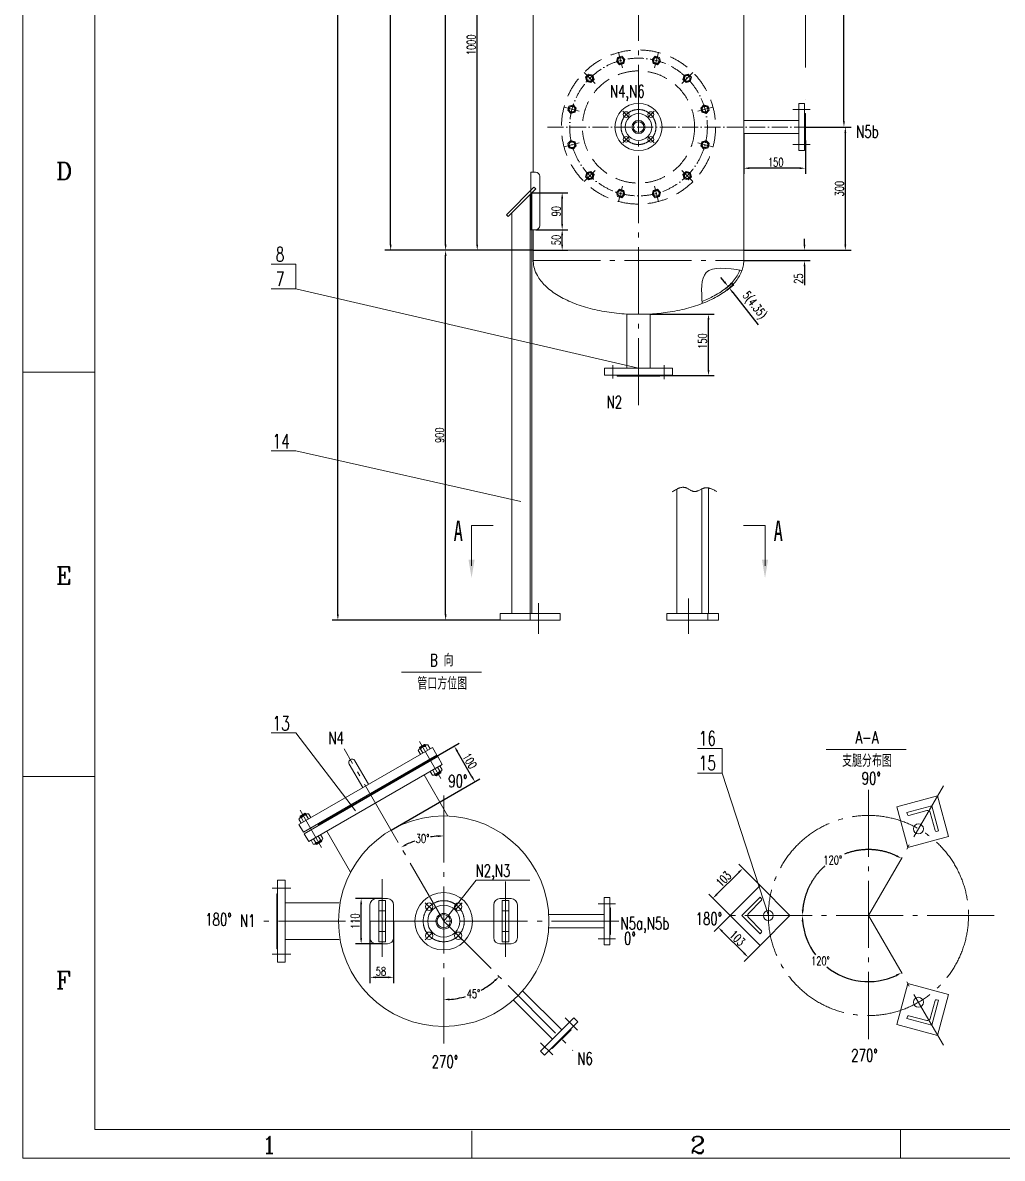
# Model space of a CAD drawing. Header units: inches. Extents: x -1056 to 3115, y -4435 to 1464.
# Drawn here: x -1056 to 1327, y -4435 to -1672 of the extents above; entities that cross this region are included whole.
import ezdxf
from ezdxf.enums import TextEntityAlignment as Align

# ---------------------------------------------------------------- set-up
doc = ezdxf.new("R2010")
doc.units = ezdxf.units.IN
doc.header["$LTSCALE"] = 77.75
doc.header["$MEASUREMENT"] = 0
for name, pattern in [('CENTER', [23, 20, -1, 1, -1]), ('CENTERX', [12.5, 10, -1, 0.5, -1]), ('CENTERY', [9.5, 7, -1, 0.5, -1]), ('DASHDOT-S', [14, 10, -2, 0, -2]), ('DASHED', [19.05, 12.7, -6.35]), ('DIVIDE', [26, 20, -1.5, 0.75, -1.5, 0.75, -1.5]), ('DIVIDE-S', [16, 10, -2, 0, -2, 0, -2])]:
    doc.linetypes.add(name, pattern=pattern)
doc.layers.get('0').update_dxf_attribs({"lineweight": 18})
for name, color, linetype, lineweight in [('1', 7, 'Continuous', 18), ('CENTER', 1, 'CENTER', 18), ('CENTERX', 1, 'CENTERX', 18), ('CENTERY', 1, 'CENTERY', 18), ('DIM', 2, 'Continuous', 18), ('DIVIDE', 3, 'DIVIDE', 18), ('K1', 4, 'Continuous', 18)]:
    doc.layers.add(name, color=color, linetype=linetype, lineweight=lineweight)
doc.styles.add('HZ', font='romans.shx', dxfattribs={"width": 0.6, "bigfont": 'hz.shx'})
doc.styles.add('HZTXT', font='romans.shx', dxfattribs={"width": 0.7, "bigfont": 'hztxt.shx'})
doc.styles.add('ROMANC', font='romanc.shx', dxfattribs={"width": 0.7})
doc.styles.get("Standard").update_dxf_attribs({"font": 'SimSun.ttf', "width": 0.5})
doc.dimstyles.new('HZTXT', dxfattribs={"dimtxt": 21, "dimasz": 14, "dimexe": 14, "dimexo": 0, "dimgap": 4, "dimtad": 1, "dimdec": 0, "dimrnd": 1, "dimzin": 0, "dimdsep": 46, "dimtxsty": 'HZTXT', "dimcen": 0, "dimdle": 28, "dimclrd": 7, "dimclre": 7, "dimclrt": 7, "dimadec": 0, "dimazin": 0, "dimtfac": 1, "dimtdec": 0, "dimtofl": 0, "dimtmove": 0, "dimatfit": 0, "dimfxl": 0, "dimtolj": 1, "dimarcsym": 0})
doc.dimstyles.new('HZTXT$2', dxfattribs={"dimtxt": 21, "dimasz": 14, "dimexe": 14, "dimexo": 0, "dimgap": 4, "dimtad": 0, "dimdec": 0, "dimrnd": 1, "dimzin": 0, "dimdsep": 46, "dimtxsty": 'HZTXT', "dimcen": 0, "dimdle": 28, "dimclrd": 7, "dimclre": 7, "dimclrt": 7, "dimadec": 0, "dimazin": 0, "dimtfac": 1, "dimtdec": 0, "dimtofl": 0, "dimtmove": 0, "dimatfit": 0, "dimfxl": 0, "dimtolj": 1, "dimarcsym": 0})

# ---------------------------------------------------------------- blocks, each defined once
blk = doc.blocks.new('*X3')
at = {"ltscale": 0.5}
for points in [[(47.2, -1240.1), (51.9, -1240.1), (49.5, -1226.1)], [(47.2, -2212.1), (51.9, -2212.1), (49.5, -2226.1)]]:
    blk.add_hatch(color=7, dxfattribs=at).paths.add_polyline_path(points, flags=0)
at = {"color": 7, "lineweight": -2, "ltscale": 0.5}
for p, q in [((133.5, -1226.1), (35.5, -1226.1)), ((49.5, -2212.1), (49.5, -1240.1)), ((133.5, -2226.1), (35.5, -2226.1))]:
    blk.add_line(p, q, dxfattribs=at)
at = {"color": 7, "ltscale": 0.5, "insert": (35, -1726.1), "char_height": 21, "width": 71.4, "attachment_point": 5, "rotation": 90, "style": 'HZTXT'}
blk.add_mtext('1000', dxfattribs=at)
blk = doc.blocks.new('*X4')
at = {"layer": 'K1', "ltscale": 0.5}
for points in [[(-291.9, 1065.9), (-287.3, 1065.9), (-289.6, 1079.9)], [(-291.9, -3112.1), (-287.3, -3112.1), (-289.6, -3126.1)]]:
    blk.add_hatch(color=7, dxfattribs=at).paths.add_polyline_path(points, flags=0)
at = {"layer": 'K1', "color": 7, "lineweight": -2, "ltscale": 0.5}
for p, q in [((441.9, 1079.9), (-303.6, 1079.9)), ((-289.6, -3112.1), (-289.6, 1065.9)), ((105.2, -3126.1), (-303.6, -3126.1))]:
    blk.add_line(p, q, dxfattribs=at)
at = {"layer": 'K1', "color": 7, "ltscale": 0.5, "insert": (-304.1, -796.8), "char_height": 21, "width": 96.6, "attachment_point": 5, "rotation": 90, "style": 'HZTXT'}
blk.add_mtext('~4206', dxfattribs=at)
blk = doc.blocks.new('*X5')
at = {"ltscale": 0.5}
for points in [[(939.3, 459.9), (944, 459.9), (941.7, 473.9)], [(939.3, -1912.1), (944, -1912.1), (941.7, -1926.1)]]:
    blk.add_hatch(color=7, dxfattribs=at).paths.add_polyline_path(points, flags=0)
at = {"color": 7, "lineweight": -2, "ltscale": 0.5}
for p, q in [((847.9, 473.9), (955.7, 473.9)), ((941.7, -1912.1), (941.7, 459.9)), ((847.9, -1926.1), (955.7, -1926.1))]:
    blk.add_line(p, q, dxfattribs=at)
at = {"color": 7, "ltscale": 0.5, "insert": (927.2, -756.5), "char_height": 21, "width": 77.7, "attachment_point": 5, "rotation": 90, "style": 'HZTXT'}
blk.add_mtext('2400', dxfattribs=at)
blk = doc.blocks.new('*X6')
at = {"ltscale": 0.5}
for points in [[(-29.7, 259.9), (-25.1, 259.9), (-27.4, 273.9)], [(-29.7, -2212.1), (-25.1, -2212.1), (-27.4, -2226.1)]]:
    blk.add_hatch(color=7, dxfattribs=at).paths.add_polyline_path(points, flags=0)
at = {"color": 7, "lineweight": -2, "ltscale": 0.5}
for p, q in [((35.9, 273.9), (-41.4, 273.9)), ((-27.4, -2212.1), (-27.4, 259.9)), ((133.5, -2226.1), (-41.4, -2226.1))]:
    blk.add_line(p, q, dxfattribs=at)
at = {"color": 7, "ltscale": 0.5, "insert": (-41.9, -976.1), "char_height": 21, "width": 75.6, "attachment_point": 5, "rotation": 90, "style": 'HZTXT'}
blk.add_mtext('2500', dxfattribs=at)
blk = doc.blocks.new('*X7')
at = {"ltscale": 0.5}
for points in [[(-163.4, 759.9), (-158.7, 759.9), (-161.1, 773.9)], [(-163.4, -2212.1), (-158.7, -2212.1), (-161.1, -2226.1)]]:
    blk.add_hatch(color=7, dxfattribs=at).paths.add_polyline_path(points, flags=0)
at = {"color": 7, "lineweight": -2, "ltscale": 0.5}
for p, q in [((185.9, 773.9), (-175.1, 773.9)), ((-161.1, -2212.1), (-161.1, 759.9)), ((133.5, -2226.1), (-175.1, -2226.1))]:
    blk.add_line(p, q, dxfattribs=at)
at = {"color": 7, "ltscale": 0.5, "insert": (-175.6, -723.2), "char_height": 21, "width": 75.6, "attachment_point": 5, "rotation": 90, "style": 'HZTXT'}
blk.add_mtext('3000', dxfattribs=at)
blk = doc.blocks.new('*X9')
at = {"linetype": 'Continuous', "ltscale": 0.5}
for points in [[(-122.3, -3674.3), (-124.5, -3670.1), (-135.8, -3678.8)], [(-46.1, -3649.1), (-45.9, -3653.8), (-32, -3651)]]:
    blk.add_hatch(color=7, dxfattribs=at).paths.add_polyline_path(points, flags=0)
at = {"color": 7, "linetype": 'Continuous', "lineweight": -2, "ltscale": 0.5}
for start, end in [(109.909, 116.1329), (93.8671, 99.0261)]:
    blk.add_arc((-32, -3858.5), 207.5, start, end, dxfattribs=at)
at = {"color": 7, "linetype": 'Continuous', "ltscale": 0.5, "insert": (-83.6, -3657.5), "char_height": 21, "width": 48.3, "attachment_point": 5, "style": 'HZTXT'}
blk.add_mtext('30%%D', dxfattribs=at)
blk = doc.blocks.new('*X10')
at = {"linetype": 'Continuous', "ltscale": 0.5}
for points in [[(91, -4001.2), (94.2, -4004.6), (102.9, -3993.4)], [(-18, -4051.1), (-18.1, -4046.4), (-32, -4049.2)]]:
    blk.add_hatch(color=7, dxfattribs=at).paths.add_polyline_path(points, flags=0)
at = {"color": 7, "linetype": 'Continuous', "lineweight": -2, "ltscale": 0.5}
for start, end in [(298.6427, 310.7945), (274.2055, 286.2387)]:
    blk.add_arc((-32, -3858.5), 190.8, start, end, dxfattribs=at)
at = {"color": 7, "linetype": 'Continuous', "ltscale": 0.5, "insert": (40.4, -4035), "char_height": 21, "width": 48.3, "attachment_point": 5, "style": 'HZTXT'}
blk.add_mtext('45%%D', dxfattribs=at)
blk = doc.blocks.new('*X11')
at = {"ltscale": 0.5}
for points in [[(-235.3, -3817.5), (-230.6, -3817.5), (-232.9, -3803.5)], [(-235.3, -3899.5), (-230.6, -3899.5), (-232.9, -3913.5)]]:
    blk.add_hatch(color=7, dxfattribs=at).paths.add_polyline_path(points, flags=0)
at = {"color": 7, "lineweight": -2, "ltscale": 0.5}
for p, q in [((-182, -3803.5), (-246.9, -3803.5)), ((-232.9, -3899.5), (-232.9, -3817.5)), ((-182.6, -3913.5), (-246.9, -3913.5))]:
    blk.add_line(p, q, dxfattribs=at)
at = {"color": 7, "ltscale": 0.5, "insert": (-247.4, -3858.5), "char_height": 21, "width": 44.1, "attachment_point": 5, "rotation": 90, "style": 'HZTXT'}
blk.add_mtext('110', dxfattribs=at)
blk = doc.blocks.new('*X12')
at = {"ltscale": 0.5}
for points in [[(-197.4, -3992.7), (-197.4, -3997.4), (-211.4, -3995)], [(-167.8, -3992.7), (-167.8, -3997.4), (-153.8, -3995)]]:
    blk.add_hatch(color=7, dxfattribs=at).paths.add_polyline_path(points, flags=0)
at = {"color": 7, "lineweight": -2, "ltscale": 0.5}
for p, q in [((-211.4, -3858.5), (-211.4, -4009)), ((-153.8, -3858.5), (-153.8, -4009)), ((-197.4, -3995), (-167.8, -3995))]:
    blk.add_line(p, q, dxfattribs=at)
at = {"color": 7, "ltscale": 0.5, "insert": (-184.7, -3980.5), "char_height": 21, "width": 33.6, "attachment_point": 5, "style": 'HZTXT'}
blk.add_mtext('58', dxfattribs=at)
blk = doc.blocks.new('*X13')
at = {"layer": 'K1', "ltscale": 0.5}
for points in [[(2.7, -3443.5), (-1.3, -3445.8), (-6.3, -3432.5)], [(38.7, -3505.8), (34.7, -3508.2), (43.7, -3519.1)]]:
    blk.add_hatch(color=7, dxfattribs=at).paths.add_polyline_path(points, flags=0)
at = {"layer": 'K1', "color": 7, "lineweight": -2, "ltscale": 0.5}
for p, q in [((-210, -3550.2), (5.9, -3425.5)), ((36.7, -3507), (0.7, -3444.6)), ((-160, -3636.8), (55.9, -3512.1))]:
    blk.add_line(p, q, dxfattribs=at)
at = {"layer": 'K1', "color": 7, "ltscale": 0.5, "insert": (31.3, -3468.6), "char_height": 21, "width": 61.573, "attachment_point": 5, "rotation": 300, "style": 'HZTXT'}
blk.add_mtext('100', dxfattribs=at)
blk = doc.blocks.new('*X14')
at = {"ltscale": 0.5}
for points in [[(-29.7, -2240.1), (-25.1, -2240.1), (-27.4, -2226.1)], [(-29.7, -3112.1), (-25.1, -3112.1), (-27.4, -3126.1)]]:
    blk.add_hatch(color=7, dxfattribs=at).paths.add_polyline_path(points, flags=0)
at = {"color": 7, "lineweight": -2, "ltscale": 0.5}
for p, q in [((185.9, -2226.1), (-41.4, -2226.1)), ((-27.4, -3112.1), (-27.4, -2240.1)), ((105.2, -3126.1), (-41.4, -3126.1))]:
    blk.add_line(p, q, dxfattribs=at)
at = {"color": 7, "ltscale": 0.5, "insert": (-41.9, -2676.1), "char_height": 21, "width": 56.7, "attachment_point": 5, "rotation": 90, "style": 'HZTXT'}
blk.add_mtext('900', dxfattribs=at)
blk = doc.blocks.new('*X15')
at = {"ltscale": 0.5}
for points in [[(253.8, -2100.1), (258.5, -2100.1), (256.2, -2086.1)], [(253.8, -2162), (258.5, -2162), (256.2, -2176)]]:
    blk.add_hatch(color=7, dxfattribs=at).paths.add_polyline_path(points, flags=0)
at = {"color": 7, "lineweight": -2, "ltscale": 0.5}
for p, q in [((182.6, -2086.1), (270.2, -2086.1)), ((256.2, -2162), (256.2, -2100.1)), ((191.9, -2176), (270.2, -2176))]:
    blk.add_line(p, q, dxfattribs=at)
at = {"color": 7, "ltscale": 0.5, "insert": (241.7, -2131), "char_height": 21, "width": 42, "attachment_point": 5, "rotation": 90, "style": 'HZTXT'}
blk.add_mtext('90', dxfattribs=at)
blk = doc.blocks.new('*X16')
at = {"ltscale": 0.5}
for points in [[(253.8, -2190), (258.5, -2190), (256.2, -2176)], [(253.8, -2212.1), (258.5, -2212.1), (256.2, -2226.1)]]:
    blk.add_hatch(color=7, dxfattribs=at).paths.add_polyline_path(points, flags=0)
at = {"color": 7, "lineweight": -2, "ltscale": 0.5}
for p, q in [((191.9, -2176), (270.2, -2176)), ((256.2, -2212.1), (256.2, -2190)), ((185.9, -2226.1), (270.2, -2226.1))]:
    blk.add_line(p, q, dxfattribs=at)
at = {"color": 7, "ltscale": 0.5, "insert": (241.7, -2201), "char_height": 21, "width": 42, "attachment_point": 5, "rotation": 90, "style": 'HZTXT'}
blk.add_mtext('50', dxfattribs=at)
blk = doc.blocks.new('*X18')
at = {"ltscale": 0.5}
for points in [[(684, -3738.2), (687.3, -3741.5), (695.6, -3730)], [(631, -3791.3), (634.3, -3794.6), (622.8, -3802.8)]]:
    blk.add_hatch(color=7, dxfattribs=at).paths.add_polyline_path(points, flags=0)
at = {"color": 7, "lineweight": -2, "ltscale": 0.5}
for p, q in [((737.5, -3771.9), (685.7, -3720.1)), ((632.7, -3792.9), (685.7, -3739.9)), ((664.6, -3844.7), (612.9, -3792.9))]:
    blk.add_line(p, q, dxfattribs=at)
at = {"color": 7, "ltscale": 0.5, "insert": (648.9, -3756.1), "char_height": 21, "width": 63.852, "attachment_point": 5, "rotation": 45, "style": 'HZTXT'}
blk.add_mtext('103', dxfattribs=at)
blk = doc.blocks.new('*X19')
at = {"layer": 'K1', "ltscale": 0.5}
for points in [[(647.4, -3881.7), (644.1, -3885), (635.8, -3873.5)], [(700.4, -3934.8), (697.1, -3938.1), (708.6, -3946.3)]]:
    blk.add_hatch(color=7, dxfattribs=at).paths.add_polyline_path(points, flags=0)
at = {"layer": 'K1', "color": 7, "lineweight": -2, "ltscale": 0.5}
for p, q in [((664.6, -3844.7), (625.9, -3883.4)), ((645.7, -3883.4), (698.7, -3936.4)), ((737.5, -3917.5), (698.7, -3956.2))]:
    blk.add_line(p, q, dxfattribs=at)
at = {"layer": 'K1', "color": 7, "ltscale": 0.5, "insert": (682.5, -3899.7), "char_height": 21, "width": 63.852, "attachment_point": 5, "rotation": 315, "style": 'HZTXT'}
blk.add_mtext('103', dxfattribs=at)
blk = doc.blocks.new('*X20')
at = {"ltscale": 0.5}
for points in [[(942.7, -1940.1), (947.4, -1940.1), (945.1, -1926.1)], [(942.7, -2212.1), (947.4, -2212.1), (945.1, -2226.1)]]:
    blk.add_hatch(color=7, dxfattribs=at).paths.add_polyline_path(points, flags=0)
at = {"color": 7, "lineweight": -2, "ltscale": 0.5}
for p, q in [((847.9, -1926.1), (959.1, -1926.1)), ((945.1, -2212.1), (945.1, -1940.1)), ((697.9, -2226.1), (959.1, -2226.1))]:
    blk.add_line(p, q, dxfattribs=at)
at = {"color": 7, "ltscale": 0.5, "insert": (930.6, -2076.1), "char_height": 21, "width": 54.6, "attachment_point": 5, "rotation": 90, "style": 'HZTXT'}
blk.add_mtext('300', dxfattribs=at)
blk = doc.blocks.new('*X27')
at = {"layer": 'CENTERY', "linetype": 'CENTERY', "ltscale": 0.5}
for points in [[(1070.2, -3697.2), (1068, -3701.3), (1081.5, -3705.7)], [(843.7, -3830.8), (839.1, -3830.6), (840.8, -3844.7)]]:
    blk.add_hatch(color=7, dxfattribs=at).paths.add_polyline_path(points, flags=0)
at = {"layer": 'CENTERY', "color": 7, "linetype": 'CENTERY', "lineweight": -2, "ltscale": 0.5}
for start, end in [(64.9999, 111.3371), (131.3445, 175.0001)]:
    blk.add_arc((1001.3, -3844.7), 160.5, start, end, dxfattribs=at)
at = {"layer": 'CENTERY', "color": 7, "linetype": 'CENTERY', "ltscale": 0.5, "insert": (914.5, -3709.7), "char_height": 21, "width": 65.1, "attachment_point": 5, "style": 'HZTXT'}
blk.add_mtext('120%%D', dxfattribs=at)
blk = doc.blocks.new('*X30')
at = {"linetype": 'Continuous', "ltscale": 0.5}
for points in [[(609.8, -2395.2), (614.5, -2395.2), (612.1, -2381.2)], [(609.8, -2517), (614.5, -2517), (612.1, -2531)]]:
    blk.add_hatch(color=7, dxfattribs=at).paths.add_polyline_path(points, flags=0)
at = {"color": 7, "linetype": 'Continuous', "lineweight": -2, "ltscale": 0.5}
for p, q in [((470.4, -2381.2), (626.1, -2381.2)), ((612.1, -2517), (612.1, -2395.2)), ((493.9, -2531), (626.1, -2531))]:
    blk.add_line(p, q, dxfattribs=at)
at = {"color": 7, "linetype": 'Continuous', "ltscale": 0.5, "insert": (597.6, -2447), "char_height": 21, "width": 48.3, "attachment_point": 5, "rotation": 90, "style": 'HZTXT'}
blk.add_mtext('150', dxfattribs=at)
blk = doc.blocks.new('*X32')
at = {"linetype": 'Continuous', "ltscale": 0.5}
for points in [[(652.9, -2301.5), (649.2, -2304.4), (659.7, -2314)], [(673.3, -2327.5), (669.6, -2330.4), (662.8, -2317.9)]]:
    blk.add_hatch(color=7, dxfattribs=at).paths.add_polyline_path(points, flags=0)
at = {"color": 7, "linetype": 'Continuous', "lineweight": -2, "ltscale": 0.5}
for p, q in [((651, -2303), (642.4, -2292)), ((653.5, -2318.8), (670.7, -2305.3)), ((656.6, -2322.8), (673.8, -2309.2)), ((671.5, -2328.9), (733.1, -2407.2))]:
    blk.add_line(p, q, dxfattribs=at)
at = {"color": 7, "linetype": 'Continuous', "ltscale": 0.5, "insert": (722.3, -2361.2), "char_height": 21, "width": 98.7, "attachment_point": 5, "rotation": 308.2127, "style": 'HZTXT'}
blk.add_mtext('5(4.35)', dxfattribs=at)
blk = doc.blocks.new('*X33')
at = {"linetype": 'Continuous', "ltscale": 0.5}
for points in [[(843.4, -2212.1), (848, -2212.1), (845.7, -2226.1)], [(843.4, -2265.1), (848, -2265.1), (845.7, -2251.1)]]:
    blk.add_hatch(color=7, dxfattribs=at).paths.add_polyline_path(points, flags=0)
at = {"color": 7, "linetype": 'Continuous', "lineweight": -2, "ltscale": 0.5}
for p, q in [((845.7, -2212.1), (845.7, -2198.1)), ((697.9, -2226.1), (859.7, -2226.1)), ((697.9, -2251.1), (859.7, -2251.1)), ((845.7, -2265.1), (845.7, -2310.9))]:
    blk.add_line(p, q, dxfattribs=at)
at = {"color": 7, "linetype": 'Continuous', "ltscale": 0.5, "insert": (831.2, -2295), "char_height": 21, "width": 42, "attachment_point": 5, "rotation": 90, "style": 'HZTXT'}
blk.add_mtext('25', dxfattribs=at)
blk = doc.blocks.new('*X37')
at = {"linetype": 'Continuous', "ltscale": 0.5}
for points in [[(711.9, -2024), (711.9, -2028.7), (697.9, -2026.4)], [(833.9, -2024), (833.9, -2028.7), (847.9, -2026.4)]]:
    blk.add_hatch(color=7, dxfattribs=at).paths.add_polyline_path(points, flags=0)
at = {"color": 7, "linetype": 'Continuous', "lineweight": -2, "ltscale": 0.5}
for p, q in [((697.9, -1942.1), (697.9, -2040.4)), ((847.9, -1958.6), (847.9, -2040.4)), ((833.9, -2026.4), (711.9, -2026.4))]:
    blk.add_line(p, q, dxfattribs=at)
at = {"color": 7, "linetype": 'Continuous', "ltscale": 0.5, "insert": (775.8, -2011.9), "char_height": 21, "width": 48.3, "attachment_point": 5, "style": 'HZTXT'}
blk.add_mtext('150', dxfattribs=at)
blk = doc.blocks.new('*X45')
at = {"linetype": 'Continuous', "ltscale": 0.5}
for points in [[(838.8, -3858.8), (843.5, -3858.6), (840.6, -3844.7)], [(1068.2, -3988.3), (1070.3, -3992.4), (1081.7, -3983.9)]]:
    blk.add_hatch(color=7, dxfattribs=at).paths.add_polyline_path(points, flags=0)
at = {"color": 7, "linetype": 'Continuous', "lineweight": -2, "ltscale": 0.5}
for start, end in [(184.9921, 216.6518), (231.0209, 295.0079)]:
    blk.add_arc((1001.3, -3844.7), 160.7, start, end, dxfattribs=at)
at = {"color": 7, "linetype": 'Continuous', "ltscale": 0.5, "insert": (884.5, -3955.1), "char_height": 21, "width": 65.1, "attachment_point": 5, "style": 'HZTXT'}
blk.add_mtext('120%%D', dxfattribs=at)

msp = doc.modelspace()

# ---------------------------------------------------------------- hatches: boundary and pattern name
at = {"layer": 'DIM'}
for points in [[(43.2, -2978.6), (28.2, -2978.6), (35.7, -3023.6)], [(742.2, -2978.6), (757.2, -2978.6), (749.7, -3023.6)]]:
    msp.add_hatch(color=256, dxfattribs=at).paths.add_polyline_path(points, flags=0)

# ---------------------------------------------------------------- linework, layer by layer
at = {"color": 7, "linetype": 'Continuous'}
for p in [(-1056.3, 1463.5), (3115.1, -4435.3)]:
    msp.add_line(p, (-1056.3, -4435.3), dxfattribs=at)
at = {"color": 5}
for p in [(-880.7, 1393.3), (3044.9, -4365.1)]:
    msp.add_line(p, (-880.7, -4365.1), dxfattribs=at)
at = {"color": 3, "linetype": 'DIVIDE-S', "ltscale": 0.5}
msp.add_line((847.9, 473.9), (847.9, -1926.1), dxfattribs=at)
at = {"linetype": 'Continuous', "ltscale": 0.5}
for p, q in [((-392.1, -2260.2), (-452.1, -2260.2)), ((-392.1, -2320.2), (-392.1, -2260.2)), ((-392.1, -2320.2), (-452.1, -2320.2)), ((441.9, -2513), (-392.1, -2320.2)), ((-392.1, -2713.8), (-452.1, -2713.8)), ((155.2, -2837.3), (-392.1, -2713.8)), ((-392.1, -3399.9), (-452.1, -3399.9)), ((-246.5, -3589.8), (-392.1, -3399.9)), ((645.3, -3437.9), (585.3, -3437.9)), ((645.3, -3497.9), (645.3, -3437.9)), ((645.3, -3497.9), (585.3, -3497.9)), ((757.8, -3844.7), (645.3, -3497.9))]:
    msp.add_line(p, q, dxfattribs=at)
at = {"color": 4, "linetype": 'Continuous', "ltscale": 0.5}
msp.add_line((413.4, -2381.2), (470.4, -2381.2), dxfattribs=at)
for p, q in [((-880.7, -2522.4), (-1056.3, -2522.4)), ((-135.1, -3252.5), (59.9, -3252.5)), ((898.3, -3440.4), (1093.3, -3440.4)), ((-880.7, -3506.7), (-1056.3, -3506.7)), ((-32, -3858.5), (47, -3758.6)), ((47, -3758.6), (177.6, -3758.6)), ((1079.6, -4435.3), (1079.6, -4365.1)), ((36.7, -4435.3), (36.7, -4368.6))]:
    msp.add_line(p, q)
at = {"color": 7, "linetype": 'Continuous', "ltscale": 0.5}
msp.add_open_spline([(596.8, -2355.6), (595, -2325), (590.9, -2259.3), (657.8, -2269.6), (693.6, -2275.1)], degree=3, knots=[0, 0, 0, 0, 7716.6774, 16581.883853, 16581.883853, 16581.883853, 16581.883853], dxfattribs=at)
at = {"layer": '1'}
for p, q in [((179.9, -2176.1), (182.6, -2176.1)), ((182.6, -2176.1), (191.5, -2176.1)), ((-338, -3621.7), (-336, -3625.2)), ((-436, -3758.5), (-418, -3758.5)), ((-438, -3791.5), (-436, -3791.5)), ((-438, -3925.5), (-436, -3925.5)), ((278, -4122.6), (276.6, -4121.1))]:
    msp.add_line(p, q, dxfattribs=at)
at = {"layer": '1', "color": 4}
msp.add_line((185.9, -2226.1), (697.9, -2226.1), dxfattribs=at)
at = {"layer": 'CENTER'}
for p, q in [((198.4, -3084.7), (198.4, -3159)), ((563.6, -3159.3), (563.6, -3073.7)), ((-91.2, -3421), (-39, -3511.3)), ((-381.3, -3588.5), (-329.2, -3678.8)), ((-182, -3945.1), (-182, -3756)), ((-449.7, -3778.5), (-403.6, -3778.5)), ((118, -3945.1), (118, -3761.8)), ((-190, -3833.5), (-174, -3833.5)), ((-59.6, -3830.9), (-77.1, -3813.4)), ((-4.5, -3830.9), (13, -3813.4)), ((126, -3833.5), (110, -3833.5)), ((385.7, -3816), (343.5, -3816)), ((-190, -3883.5), (-174, -3883.5)), ((-59.6, -3886), (-77.1, -3903.5)), ((-4.5, -3886), (13, -3903.5)), ((126, -3883.5), (110, -3883.5)), ((385.7, -3901), (343.5, -3901)), ((-449.7, -3938.5), (-403.6, -3938.5)), ((293.4, -4123.8), (263.6, -4094)), ((233.3, -4183.9), (203.5, -4154.1))]:
    msp.add_line(p, q, dxfattribs=at)
msp.add_circle((-32, -3858.5), 50, dxfattribs=at)
at = {"layer": 'CENTERX', "linetype": 'DASHDOT-S', "ltscale": 5}
for p, q in [((859.6, -1883.6), (817.4, -1883.6)), ((859.6, -1968.6), (817.4, -1968.6)), ((379.4, -2537.8), (379.4, -2505.5)), ((504.4, -2539.4), (504.4, -2505.4))]:
    msp.add_line(p, q, dxfattribs=at)
at = {"layer": 'CENTERY', "color": 1, "linetype": 'CENTERY', "ltscale": 0.3}
for p, q in [((441.9, -1331.8), (441.9, -2616.6)), ((185.9, -2251.1), (697.9, -2251.1)), ((-32, -3858.5), (-274.3, -3438.9)), ((1001.3, -3844.7), (1183.5, -3529.2)), ((-32, -3552.5), (-32, -4156)), ((1001.3, -3538.7), (1001.3, -4150.7)), ((393.7, -3858.5), (-483, -3858.5)), ((-32, -3858.5), (282.5, -4173)), ((1307.3, -3844.7), (644.7, -3844.7)), ((1001.3, -3844.7), (1183.5, -4160.2))]:
    msp.add_line(p, q, dxfattribs=at)
at = {"layer": 'CENTERY'}
for p, q in [((403.2, -1781.9), (393.3, -1744.9)), ((480.5, -1781.9), (490.4, -1744.9)), ((336.3, -1820.5), (309.3, -1793.5)), ((547.4, -1820.5), (574.4, -1793.5)), ((297.7, -1887.4), (260.8, -1877.5)), ((586, -1887.4), (623, -1877.5)), ((418.9, -1903.1), (403.7, -1887.9)), ((464.8, -1903.1), (480, -1887.9)), ((418.9, -1949), (403.7, -1964.2)), ((464.8, -1949), (480, -1964.2)), ((297.7, -1964.7), (260.8, -1974.6)), ((586, -1964.7), (623, -1974.6)), ((336.3, -2031.6), (309.3, -2058.6)), ((547.4, -2031.6), (574.4, -2058.6)), ((403.2, -2070.2), (393.3, -2107.2)), ((480.5, -2070.2), (490.4, -2107.2))]:
    msp.add_line(p, q, dxfattribs=at)
at = {"layer": 'CENTERY', "linetype": 'CENTERY', "ltscale": 0.3}
for p, q in [((-449.7, -3778.5), (-403.6, -3778.5)), ((-449.7, -3938.5), (-403.6, -3938.5))]:
    msp.add_line(p, q, dxfattribs=at)
at = {"layer": 'CENTERY'}
msp.add_circle((441.9, -1926.1), 42.5, dxfattribs=at)
at = {"layer": 'CENTERY', "color": 1, "linetype": 'CENTERY', "ltscale": 0.3}
msp.add_circle((1001.3, -3844.7), 243.5, dxfattribs=at)
at = {"layer": 'DIM'}
for p, q in [((35.7, -2993.6), (35.7, -2896)), ((35.7, -2896), (88.3, -2896)), ((749.7, -2896), (697, -2896)), ((749.7, -2993.6), (749.7, -2896))]:
    msp.add_line(p, q, dxfattribs=at)
at = {"layer": 'DIVIDE'}
msp.add_open_spline([(523.4, -2814.1), (534.2, -2807.3), (552.8, -2795.6), (578.2, -2820.2), (604.1, -2797.7), (622.4, -2807.6), (632.4, -2813)], degree=3, knots=[0, 0, 0, 0, 10150.722406, 17484.405261, 25301.095309, 34648.67548, 34648.67548, 34648.67548, 34648.67548], dxfattribs=at)
at = {"layer": 'K1'}
for p, q in [((185.9, -1226.1), (185.9, -2036.1)), ((697.9, -1226.1), (697.9, -2251.1)), ((831.9, -1868.6), (831.9, -1983.6)), ((845.9, -1868.6), (831.9, -1868.6)), ((845.9, -1868.6), (845.9, -1983.6)), ((847.9, -1893.6), (845.9, -1893.6)), ((847.9, -1893.6), (847.9, -1958.6)), ((831.9, -1910.1), (697.4, -1910.1)), ((831.9, -1942.1), (697.4, -1942.1)), ((847.9, -1958.6), (845.9, -1958.6)), ((845.9, -1983.6), (831.9, -1983.6)), ((179.9, -2036.1), (179.9, -2080.3)), ((179.9, -2036.1), (191.5, -2036.1)), ((201.5, -2166.1), (201.5, -2046.1)), ((120.4, -2139.8), (187.6, -2072.6)), ((124.6, -2144), (191.8, -2076.8)), ((178, -3126.1), (178, -2090.7)), ((179.9, -2080.3), (179.9, -2176.1)), ((182.6, -3110.1), (182.6, -2086.1)), ((191.8, -2076.8), (187.6, -2072.6)), ((124.6, -2144), (120.4, -2139.8)), ((133.5, -3110.1), (133.5, -2135.2)), ((185.9, -2176.1), (185.9, -2251.1)), ((413.4, -2513), (413.4, -2381.2)), ((470.4, -2513), (470.4, -2381.2)), ((359.4, -2513), (524.4, -2513)), ((359.4, -2530), (359.4, -2513)), ((524.4, -2530), (524.4, -2513)), ((359.4, -2530), (524.4, -2530)), ((389.9, -2532), (389.9, -2530)), ((389.9, -2532), (493.9, -2532)), ((493.9, -2532), (493.9, -2530)), ((535.2, -3110.1), (535.2, -2807.1)), ((596.1, -3110.1), (596.1, -2806.7)), ((612.4, -3110.1), (612.4, -2804.5)), ((105.2, -3110.1), (250.9, -3110.1)), ((105.2, -3126.1), (105.2, -3110.1)), ((250.9, -3126.1), (250.9, -3110.1)), ((510.7, -3110.1), (636.9, -3110.1)), ((510.7, -3126.1), (510.7, -3110.1)), ((610.2, -3126.1), (610.2, -3110.1)), ((636.9, -3126.1), (636.9, -3110.1)), ((105.2, -3126.1), (250.9, -3126.1)), ((510.7, -3126.1), (636.9, -3126.1)), ((-384.4, -3623.1), (-59.7, -3435.6)), ((-92.1, -3439.7), (-94, -3443)), ((-94, -3443), (-88.6, -3452.4)), ((-94, -3443), (-88.6, -3452.4)), ((-74.6, -3429.6), (-92.1, -3439.7)), ((-77.4, -3428.9), (-91.2, -3436.9)), ((-90.7, -3435.1), (-91.2, -3436.9)), ((-90.3, -3438.6), (-91.2, -3436.9)), ((-79.2, -3428.4), (-90.7, -3435.1)), ((-89.1, -3437.9), (-90.7, -3435.1)), ((-88.2, -3439.7), (-82.8, -3449)), ((-77.6, -3431.3), (-79.2, -3428.4)), ((-79.2, -3428.4), (-77.4, -3428.9)), ((-76.4, -3430.6), (-77.4, -3428.9)), ((-76.5, -3432.9), (-71.1, -3442.2)), ((-74.6, -3429.6), (-70.7, -3429.6)), ((-70.7, -3429.6), (-65.3, -3438.9)), ((-59.7, -3435.6), (-48.7, -3454.7)), ((-373.4, -3642.2), (-48.7, -3454.7)), ((-371.4, -3645.6), (-46.7, -3458.1)), ((-360.4, -3664.7), (-35.7, -3477.2)), ((-337, -3623.4), (-83.1, -3476.9)), ((-262, -3476.2), (-229, -3533.4)), ((-248.1, -3468.2), (-215.1, -3525.4)), ((-84.1, -3475.1), (-82.1, -3478.6)), ((-46.7, -3458.1), (-35.7, -3477.2)), ((-35.9, -3489.8), (-41.3, -3480.4)), ((-79.8, -3502.7), (-22.1, -3602.7)), ((-59.3, -3503.2), (-64.6, -3493.9)), ((-59.3, -3503.2), (-64.6, -3493.9)), ((-55.4, -3503.2), (-59.3, -3503.2)), ((-53.4, -3499.9), (-58.8, -3490.6)), ((-37.9, -3493.1), (-55.4, -3503.2)), ((-53.5, -3502.2), (-52.6, -3503.9)), ((-38.7, -3495.9), (-52.6, -3503.9)), ((-50.7, -3504.4), (-52.6, -3503.9)), ((-52.4, -3501.5), (-50.7, -3504.4)), ((-39.2, -3497.7), (-50.7, -3504.4)), ((-41.8, -3493.1), (-47.1, -3483.8)), ((-40.8, -3494.9), (-39.2, -3497.7)), ((-39.7, -3494.2), (-38.7, -3495.9)), ((-39.2, -3497.7), (-38.7, -3495.9)), ((-37.9, -3493.1), (-35.9, -3489.8)), ((1169.6, -3553.1), (1070.1, -3579.8)), ((1196.3, -3652.6), (1169.6, -3553.1)), ((1096.8, -3679.3), (1070.1, -3579.8)), ((-382.2, -3607.2), (-384.1, -3610.5)), ((-384.1, -3610.5), (-378.8, -3619.9)), ((-382.2, -3607.2), (-364.7, -3597.1)), ((-381.4, -3604.4), (-367.5, -3596.4)), ((-380.9, -3602.6), (-381.4, -3604.4)), ((-380.4, -3606.1), (-381.4, -3604.4)), ((-380.9, -3602.6), (-369.3, -3595.9)), ((-379.2, -3605.4), (-380.9, -3602.6)), ((-378.3, -3607.2), (-372.9, -3616.5)), ((-369.3, -3595.9), (-367.5, -3596.4)), ((-367.7, -3598.8), (-369.3, -3595.9)), ((-366.5, -3598.1), (-367.5, -3596.4)), ((-366.6, -3600.4), (-361.3, -3609.7)), ((-364.7, -3597.1), (-360.8, -3597.1)), ((-360.8, -3597.1), (-355.4, -3606.4)), ((-360.8, -3597.1), (-355.4, -3606.4)), ((-384.4, -3623.1), (-373.4, -3642.2)), ((-371.4, -3645.6), (-360.4, -3664.7)), ((-316.2, -3639.2), (-258.5, -3739.2)), ((-349.4, -3670.7), (-354.8, -3661.4)), ((-345.5, -3670.7), (-349.4, -3670.7)), ((-343.5, -3667.4), (-348.9, -3658.1)), ((-345.5, -3670.7), (-328, -3660.6)), ((-343.7, -3669.7), (-342.7, -3671.4)), ((-342.7, -3671.4), (-328.8, -3663.4)), ((-340.9, -3671.9), (-342.7, -3671.4)), ((-342.5, -3669), (-340.9, -3671.9)), ((-340.9, -3671.9), (-329.3, -3665.2)), ((-331.9, -3660.6), (-337.3, -3651.3)), ((-326, -3657.3), (-331.4, -3647.9)), ((-326, -3657.3), (-331.4, -3647.9)), ((-331, -3662.4), (-329.3, -3665.2)), ((-329.8, -3661.7), (-328.8, -3663.4)), ((-329.3, -3665.2), (-328.8, -3663.4)), ((-328, -3660.6), (-326, -3657.3)), ((1196.3, -3652.6), (1096.8, -3679.3)), ((-436, -3958.5), (-436, -3758.5)), ((-436, -3758.5), (-418, -3758.5)), ((-418, -3958.5), (-418, -3758.5)), ((-418, -3958.5), (-418, -3758.5)), ((737.5, -3771.9), (664.6, -3844.7)), ((737.5, -3771.9), (810.3, -3844.7)), ((-438, -3925.5), (-438, -3791.5)), ((-196.4, -3803.5), (-168.8, -3803.5)), ((-190, -3908.5), (-190, -3808.5)), ((-190, -3808.5), (-174, -3808.5)), ((-174, -3908.5), (-174, -3808.5)), ((132.3, -3803.5), (104.7, -3803.5)), ((110, -3908.5), (110, -3808.5)), ((126, -3808.5), (110, -3808.5)), ((126, -3908.5), (126, -3808.5)), ((358, -3801), (358, -3916)), ((372, -3801), (358, -3801)), ((372, -3801), (372, -3916)), ((-418, -3814), (-286, -3814)), ((-418, -3814), (-286, -3814)), ((-211.4, -3818.5), (-211.4, -3898.5)), ((-153.8, -3818.5), (-153.8, -3898.5)), ((89.7, -3818.5), (89.7, -3898.5)), ((147.3, -3818.5), (147.3, -3898.5)), ((374, -3826), (372, -3826)), ((374, -3826), (374, -3891)), ((358, -3842.5), (223.5, -3842.5)), ((664.6, -3844.7), (737.5, -3917.5)), ((810.3, -3844.7), (737.5, -3917.5)), ((358, -3874.5), (223.5, -3874.5)), ((374, -3891), (372, -3891)), ((-418, -3903), (-286, -3903)), ((-418, -3903), (-286, -3903)), ((-196.4, -3913.5), (-168.8, -3913.5)), ((-190, -3908.5), (-174, -3908.5)), ((132.3, -3913.5), (104.7, -3913.5)), ((126, -3908.5), (110, -3908.5)), ((372, -3916), (358, -3916)), ((-436, -3958.5), (-418, -3958.5)), ((-436, -3958.5), (-418, -3958.5)), ((255.1, -4122.9), (160, -4027.9)), ((1070.1, -4109.6), (1096.8, -4010.1)), ((1096.8, -4010.1), (1196.3, -4036.7)), ((232.4, -4145.5), (137.4, -4050.5)), ((1169.6, -4136.2), (1196.3, -4036.7)), ((284.4, -4093.6), (203.1, -4174.9)), ((294.3, -4103.5), (213, -4184.8)), ((294.3, -4103.5), (284.4, -4093.6)), ((1070.1, -4109.6), (1169.6, -4136.2)), ((278, -4122.6), (232.1, -4168.5)), ((232.1, -4168.5), (230.7, -4167.1)), ((213, -4184.8), (203.1, -4174.9))]:
    msp.add_line(p, q, dxfattribs=at)
at = {"layer": 'K1', "color": 1, "linetype": 'DASHDOT-S', "ltscale": 0.05}
msp.add_line((220.8, -1926.1), (900.5, -1926.1), dxfattribs=at)
at = {"layer": 'K1', "color": 6, "linetype": 'DASHED', "ltscale": 0.05}
for points in [[(408.9, -1761.5), (401.3, -1753.9), (390.9, -1756.6), (388.1, -1767), (395.7, -1774.7), (406.1, -1771.9)], [(495.6, -1767), (492.8, -1756.6), (482.4, -1753.9), (474.8, -1761.5), (477.6, -1771.9), (488, -1774.7)], [(331, -1800), (320.6, -1797.2), (313, -1804.8), (315.8, -1815.2), (326.2, -1818), (333.8, -1810.4)], [(567.9, -1815.2), (570.7, -1804.8), (563.1, -1797.2), (552.7, -1800), (549.9, -1810.4), (557.5, -1818)], [(282.9, -1872.3), (272.5, -1875.1), (269.7, -1885.5), (277.3, -1893.1), (287.7, -1890.3), (290.5, -1879.9)], [(606.4, -1893.1), (614.1, -1885.5), (611.3, -1875.1), (600.9, -1872.3), (593.3, -1879.9), (596, -1890.3)], [(277.3, -1959), (269.7, -1966.6), (272.5, -1977), (282.9, -1979.8), (290.5, -1972.2), (287.7, -1961.8)], [(600.9, -1979.8), (611.3, -1977), (614.1, -1966.6), (606.4, -1959), (596, -1961.8), (593.3, -1972.2)], [(315.8, -2036.9), (313, -2047.3), (320.6, -2054.9), (331, -2052.1), (333.8, -2041.7), (326.2, -2034.1)], [(552.7, -2052.1), (563.1, -2054.9), (570.7, -2047.3), (567.9, -2036.9), (557.5, -2034.1), (549.9, -2041.7)], [(388.1, -2085.1), (390.9, -2095.5), (401.3, -2098.2), (408.9, -2090.6), (406.1, -2080.2), (395.7, -2077.4)], [(474.8, -2090.6), (482.4, -2098.2), (492.8, -2095.5), (495.6, -2085.1), (488, -2077.4), (477.6, -2080.2)]]:
    msp.add_lwpolyline(points, close=True, dxfattribs=at)
at = {"layer": 'K1'}
for points in [[(1155.5, -3577.6), (1094.6, -3593.9), (1096, -3599.1, 0.414207), (1099.3, -3601), (1143.1, -3589.2, -0.414207), (1151.6, -3594.2), (1163.4, -3638, 0.414207), (1166.6, -3639.9), (1171.8, -3638.5), (1155.5, -3577.6)], [(692.9, -3844.7), (737.5, -3889.2), (741.2, -3885.5, 0.414207), (741.2, -3881.7), (709.2, -3849.6, -0.414207), (709.2, -3839.7), (741.2, -3807.7, 0.414207), (741.2, -3803.9), (737.5, -3800.1), (692.9, -3844.7)], [(1155.5, -4111.7), (1171.8, -4050.9), (1166.6, -4049.5, 0.414207), (1163.4, -4051.4), (1151.6, -4095.2, -0.414207), (1143.1, -4100.1), (1099.3, -4088.4, 0.414207), (1096, -4090.3), (1094.6, -4095.4), (1155.5, -4111.7)]]:
    msp.add_lwpolyline(points, format="xyb", dxfattribs=at)
at = {"layer": 'K1', "color": 6, "linetype": 'DASHED', "ltscale": 0.05}
for centre, radius in [((441.9, -1926.1), 187.5), ((398.5, -1764.3), 7), ((485.2, -1764.3), 7), ((441.9, -1926.1), 136.5), ((323.4, -1807.6), 7), ((560.3, -1807.6), 7), ((280.1, -1882.7), 7), ((603.7, -1882.7), 7), ((280.1, -1969.4), 7), ((603.7, -1969.4), 7), ((323.4, -2044.5), 7), ((560.3, -2044.5), 7), ((398.5, -2087.8), 7), ((485.2, -2087.8), 7)]:
    msp.add_circle(centre, radius, dxfattribs=at)
at = {"layer": 'K1', "color": 1, "linetype": 'DASHDOT-S', "ltscale": 0.05}
msp.add_circle((441.9, -1926.1), 167.5, dxfattribs=at)
at = {"layer": 'K1'}
for centre, radius in [((441.9, -1926.1), 57.5), ((411.8, -1896), 7), ((441.9, -1926.1), 32.5), ((471.9, -1896), 7), ((441.9, -1926.1), 16), ((441.9, -1926.1), 13), ((411.8, -1956.1), 7), ((471.9, -1956.1), 7), ((-32, -3858.5), 256), ((1123, -3633.8), 12), ((-32, -3858.5), 70), ((-67.4, -3823.1), 9), ((-32, -3858.5), 39), ((-32, -3858.5), 19), ((3.3, -3823.1), 9), ((757.8, -3844.7), 12), ((-32, -3858.5), 16), ((-67.4, -3893.8), 9), ((3.3, -3893.8), 9), ((1123, -4055.6), 12)]:
    msp.add_circle(centre, radius, dxfattribs=at)
at = {"layer": 'K1', "color": 6, "linetype": 'DASHED', "ltscale": 0.05}
for centre, start, end in [((398.5, -1764.3), 105, 13.6316), ((485.2, -1764.3), 75, 343.6316), ((323.4, -1807.6), 135, 43.6316), ((560.3, -1807.6), 45, 313.6316), ((280.1, -1882.7), 165, 73.6316), ((603.7, -1882.7), 15, 283.6316), ((280.1, -1969.4), 195, 103.6316), ((603.7, -1969.4), 345, 253.6316), ((323.4, -2044.5), 225, 133.6316), ((560.3, -2044.5), 315, 223.6316), ((398.5, -2087.8), 255, 163.6316), ((485.2, -2087.8), 285, 193.6316)]:
    msp.add_arc(centre, 8, start, end, dxfattribs=at)
at = {"layer": 'K1'}
for centre, radius, start, end in [((191.5, -2046.1), 10, 360, 90), ((191.5, -2166.1), 10, 270, 0), ((-90.1, -3445.5), 6.19, 71.6694, 108.3306), ((-77, -3445.6), 12.6, 87.7958, 152.2042), ((-70.5, -3434.2), 6.19, 131.6694, 168.3306), ((-255, -3472.2), 8, 30, 210), ((-59.5, -3498.6), 6.19, 311.6694, 348.3306), ((-52.9, -3487.2), 12.6, 267.7958, 332.2042), ((-39.8, -3487.3), 6.19, 251.6694, 288.3306), ((-380.3, -3613), 6.19, 71.6694, 108.3306), ((-367.1, -3613.1), 12.6, 87.7958, 152.2042), ((-360.6, -3601.7), 6.19, 131.6694, 168.3306), ((-349.6, -3666.1), 6.19, 311.6694, 348.3306), ((-343.1, -3654.7), 12.6, 267.7958, 332.2042), ((-329.9, -3654.8), 6.19, 251.6694, 288.3306), ((-196.4, -3818.5), 15, 90, 180), ((-168.8, -3818.5), 15, 0, 90), ((104.7, -3818.5), 15, 90, 180), ((132.3, -3818.5), 15, 0, 90), ((-196.4, -3898.5), 15, 180, 270), ((-168.8, -3898.5), 15, 270, 0), ((104.7, -3898.5), 15, 180, 270), ((132.3, -3898.5), 15, 270, 0)]:
    msp.add_arc(centre, radius, start, end, dxfattribs=at)
for points, knots in [([(413.4, -2381.2), (396.8, -2380.3), (380.5, -2378.6), (348.7, -2373.5), (333.3, -2370.1), (304, -2362), (290.2, -2357.2), (264.6, -2346.3), (252.8, -2340.1), (231.8, -2326.8), (222.5, -2319.6), (206.9, -2304.2), (200.5, -2296), (192.7, -2282), (190.3, -2276.2), (187, -2264.6), (186, -2258.7), (185.9, -2252.2), (185.9, -2251.6), (185.9, -2251.1)], [0, 0, 0, 0, 7623.251478, 7623.251478, 15261.898157, 15261.898157, 22900.544836, 22900.544836, 30539.191515, 30539.191515, 38177.838195, 38177.838195, 45816.484874, 45816.484874, 50815.792785, 50815.792785, 55815.100697, 55815.100697, 56314.704141, 56314.704141, 56314.704141, 56314.704141]), ([(697.9, -2251.1), (697.9, -2255.6), (697.4, -2260.2), (695.6, -2269.2), (694.3, -2273.6), (690.7, -2282.5), (688.5, -2286.8), (680.7, -2299.4), (673.9, -2307.5), (657.5, -2322.6), (647.9, -2329.7), (626.2, -2342.7), (614.1, -2348.6), (587.9, -2359.2), (573.8, -2363.8), (544.2, -2371.6), (528.6, -2374.7), (498.8, -2379), (484.6, -2380.4), (470.4, -2381.2)], [0, 0, 0, 0, 4171.591475, 4171.591475, 8343.182949, 8343.182949, 12514.774424, 12514.774424, 20791.985029, 20791.985029, 29069.195633, 29069.195633, 37346.406238, 37346.406238, 45623.616843, 45623.616843, 53900.827447, 53900.827447, 61022.408067, 61022.408067, 61022.408067, 61022.408067]), ([(688.6, -2274.3), (688.1, -2275.7), (687.5, -2277.1), (684.9, -2282.9), (682.4, -2287.3), (673.8, -2300.1), (666.4, -2308.2), (648.3, -2323.4), (637.6, -2330.5), (616.7, -2341.8), (606.9, -2346.3), (596.5, -2350.3)], [0, 0, 0, 0, 1620.842656, 1620.842656, 6922.195482, 6922.195482, 17197.559557, 17197.559557, 27472.923632, 27472.923632, 35167.850576, 35167.850576, 35167.850576, 35167.850576])]:
    msp.add_open_spline(points, degree=3, knots=knots, dxfattribs=at)

# ---------------------------------------------------------------- texts
at = {"style": 'ROMANC'}
for s, p in [('D', (-975.3, -2054.2)), ('E', (-975.3, -3038.6)), ('F', (-975.3, -4022.9)), ('1', (-474.6, -4424.1)), ('2', (568.2, -4424.1))]:
    msp.add_text(s, height=42.1, dxfattribs=at).set_placement(p)
at = {"layer": 'DIM', "style": 'HZ', "width": 0.7}
for s, height, p in [('N4,N6', 30, (372.3, -1853.9)), ('N5b', 30, (971.4, -1952.2)), ('8', 35, (-440.7, -2253.2)), ('7', 35, (-440.7, -2313.2)), ('N2', 30, (364.2, -2610.5)), ('14', 35, (-448.5, -2708.1)), ('13', 35, (-448.5, -3394.2)), ('N4', 30, (-312.6, -3427.5)), ('16', 35, (588.3, -3430.9)), ('15', 35, (588.3, -3490.9)), ('90%%D', 30, (-21.1, -3532.6)), ('90%%D', 30, (984.7, -3525.9)), ('N2,N3', 30, (45.5, -3750.5)), ('180%%D', 30, (-612.5, -3869.3)), ('180%%D', 30, (580.6, -3867.5)), ('N1', 30, (-527.7, -3872.3)), ('N5a,N5b', 30, (397.9, -3878.6)), ('0%%D', 30, (406.7, -3915.4)), ('270%%D', 30, (959.3, -4199.8)), ('270%%D', 30, (-61.5, -4215.3)), ('N6', 30, (293, -4207.7))]:
    msp.add_text(s, height=height, dxfattribs=at).set_placement(p)
at = {"layer": 'DIM', "width": 0.67}
for p in [(3.4, -2908.7), (781.9, -2908.7)]:
    msp.add_text('A', height=50, dxfattribs=at).set_placement(p, align=Align.MIDDLE_CENTER)
at = {"layer": 'DIM', "style": 'HZ', "width": 0.7}
for s, p in [('管口方位图', (-35.7, -3280)), ('A-A', (997.7, -3411.3)), ('支腿分布图', (997.7, -3467.9))]:
    msp.add_text(s, height=30, dxfattribs=at).set_placement(p, align=Align.MIDDLE_CENTER)
at = {"layer": 'DIM', "insert": (-37, -3223.4), "char_height": 30, "width": 70.575, "attachment_point": 5, "style": 'HZ'}
msp.add_mtext('{\\W0.7;B 向}', dxfattribs=at)

# ---------------------------------------------------------------- dimensions: what is measured, and where the dimension line sits
for base, p1, p2, picture, middle in [((-161.1, 773.9), (133.5, -2226.1), (185.9, 773.9), '*X7', (-161.1, -723.2)), ((941.7, 473.9), (847.9, -1926.1), (847.9, 473.9), '*X5', (941.7, -756.5))]:
    dim = msp.add_linear_dim(base=base, p1=p1, p2=p2, angle=90, dimstyle='HZTXT', override={"dimscale": 1, "dimsah": 1, "dimtzin": 0})
    dim.commit()
    dim.dimension.update_dxf_attribs({"geometry": picture, "text_midpoint": middle, "dimtype": 160})
for base, p1, p2, angle, picture, middle in [((-27.4, 273.9), (133.5, -2226.1), (35.9, 273.9), 90, '*X6', (-41.9, -976.1)), ((49.5, -1226.1), (133.5, -2226.1), (133.5, -1226.1), 90, '*X3', (35, -1726.1)), ((945.1, -1926.1), (697.9, -2226.1), (847.9, -1926.1), 90, '*X20', (930.6, -2076.1)), ((256.2, -2086.1), (191.9, -2176), (182.6, -2086.1), 90, '*X15', (241.7, -2131)), ((256.2, -2176), (185.9, -2226.1), (191.9, -2176), 90, '*X16', (241.7, -2201)), ((-27.4, -2226.1), (105.2, -3126.1), (185.9, -2226.1), 90, '*X14', (-41.9, -2676.1)), ((695.6, -3730), (664.6, -3844.7), (737.5, -3771.9), 45, '*X18', (648.9, -3756.1)), ((-232.9, -3803.5), (-182.6, -3913.5), (-182, -3803.5), 90, '*X11', (-247.4, -3858.5))]:
    dim = msp.add_linear_dim(base=base, p1=p1, p2=p2, angle=angle, dimstyle='HZTXT', override={"dimscale": 1, "dimsah": 1, "dimtzin": 0})
    dim.commit()
    dim.dimension.update_dxf_attribs({"geometry": picture, "text_midpoint": middle})
at = {"color": 4, "linetype": 'Continuous', "ltscale": 0.5}
dim = msp.add_linear_dim(base=(697.9, -2026.4), p1=(847.9, -1958.6), p2=(697.9, -1942.1), dimstyle='HZTXT', override={"dimscale": 1, "dimsah": 1, "dimtzin": 0}, dxfattribs=at)
dim.commit()
dim.dimension.update_dxf_attribs({"geometry": '*X37', "text_midpoint": (775.8, -2026.4), "dimtype": 160})
for base, p1, p2, picture, middle in [((845.7, -2226.1), (697.9, -2251.1), (697.9, -2226.1), '*X33', (845.7, -2295)), ((612.1, -2381.2), (493.9, -2531), (470.4, -2381.2), '*X30', (612.1, -2447))]:
    dim = msp.add_linear_dim(base=base, p1=p1, p2=p2, angle=90, dimstyle='HZTXT', override={"dimscale": 1, "dimsah": 1, "dimtzin": 0}, dxfattribs=at)
    dim.commit()
    dim.dimension.update_dxf_attribs({"geometry": picture, "text_midpoint": middle, "dimtype": 160})
dim = msp.add_linear_dim(base=(662.8, -2317.9), p1=(653.5, -2318.8), p2=(656.6, -2322.8), angle=308.2127, text='<>(4.35)', dimstyle='HZTXT', override={"dimscale": 1, "dimsah": 1, "dimtzin": 0}, dxfattribs=at)
dim.commit()
dim.dimension.update_dxf_attribs({"geometry": '*X32', "text_midpoint": (706.6, -2373.6), "dimtype": 160})
for base, line1, line2, text, picture, middle in [((-83.6, -3657.5), ((-32, -3552.5), (-32, -4164.5)), ((-32, -3858.5), (-293.8, -3405.1)), '30%%D', '*X9', (-83.6, -3657.5)), ((40.4, -4035), ((-32, -3552.5), (-32, -4156)), ((-32, -3858.5), (282.5, -4173)), '45%%D', '*X10', (40.4, -4035))]:
    dim = msp.add_angular_dim_2l(base=base, line1=line1, line2=line2, text=text, dimstyle='HZTXT$2', override={"dimscale": 1, "dimtad": 0, "dimtih": 1, "dimtoh": 1, "dimsah": 1, "dimtzin": 0}, dxfattribs=at)
    dim.commit()
    dim.dimension.update_dxf_attribs({"geometry": picture, "text_midpoint": middle, "dimtype": 162})
dim = msp.add_linear_dim(base=(-153.8, -3995), p1=(-211.4, -3858.5), p2=(-153.8, -3858.5), dimstyle='HZTXT', override={"dimscale": 1, "dimsah": 1, "dimtzin": 0})
dim.commit()
dim.dimension.update_dxf_attribs({"geometry": '*X12', "text_midpoint": (-184.7, -3995), "dimtype": 160})
dim = msp.add_angular_dim_2l(base=(884.5, -3955.1), line1=((1307.3, -3844.7), (644.7, -3844.7)), line2=((1001.3, -3844.7), (1183.5, -4160.2)), dimstyle='HZTXT$2', override={"dimscale": 1, "dimtad": 0, "dimtih": 1, "dimtoh": 1, "dimsah": 1, "dimtzin": 0}, dxfattribs=at)
dim.commit()
dim.dimension.update_dxf_attribs({"geometry": '*X45', "text_midpoint": (884.5, -3955.1), "dimtype": 162})
at = {"layer": 'CENTERY', "color": 1, "linetype": 'CENTERY', "ltscale": 0.3}
dim = msp.add_angular_dim_2l(base=(914.5, -3709.7), line1=((1001.3, -3844.7), (1183.5, -3529.2)), line2=((1307.3, -3844.7), (644.7, -3844.7)), dimstyle='HZTXT$2', override={"dimscale": 1, "dimtad": 0, "dimtih": 1, "dimtoh": 1, "dimsah": 1, "dimtzin": 0}, dxfattribs=at)
dim.commit()
dim.dimension.update_dxf_attribs({"geometry": '*X27', "text_midpoint": (914.5, -3709.7), "dimtype": 162})
at = {"layer": 'K1'}
dim = msp.add_linear_dim(base=(-289.6, 1079.9), p1=(105.2, -3126.1), p2=(441.9, 1079.9), angle=90, text='~<>', dimstyle='HZTXT', override={"dimscale": 1, "dimsah": 1, "dimtzin": 0}, dxfattribs=at)
dim.commit()
dim.dimension.update_dxf_attribs({"geometry": '*X4', "text_midpoint": (-289.6, -796.8), "dimtype": 160})
dim = msp.add_linear_dim(base=(-6.3, -3432.5), p1=(-160, -3636.8), p2=(-210, -3550.2), angle=120, dimstyle='HZTXT', override={"dimscale": 1, "dimsah": 1, "dimtzin": 0}, dxfattribs=at)
dim.commit()
dim.dimension.update_dxf_attribs({"geometry": '*X13', "text_midpoint": (31.3, -3468.6)})
dim = msp.add_linear_dim(base=(708.6, -3946.3), p1=(664.6, -3844.7), p2=(737.5, -3917.5), angle=315, dimstyle='HZTXT', override={"dimscale": 1, "dimsah": 1, "dimtzin": 0}, dxfattribs=at)
dim.commit()
dim.dimension.update_dxf_attribs({"geometry": '*X19', "text_midpoint": (672.2, -3909.9), "dimtype": 160})

doc.saveas('drawing.dxf')
